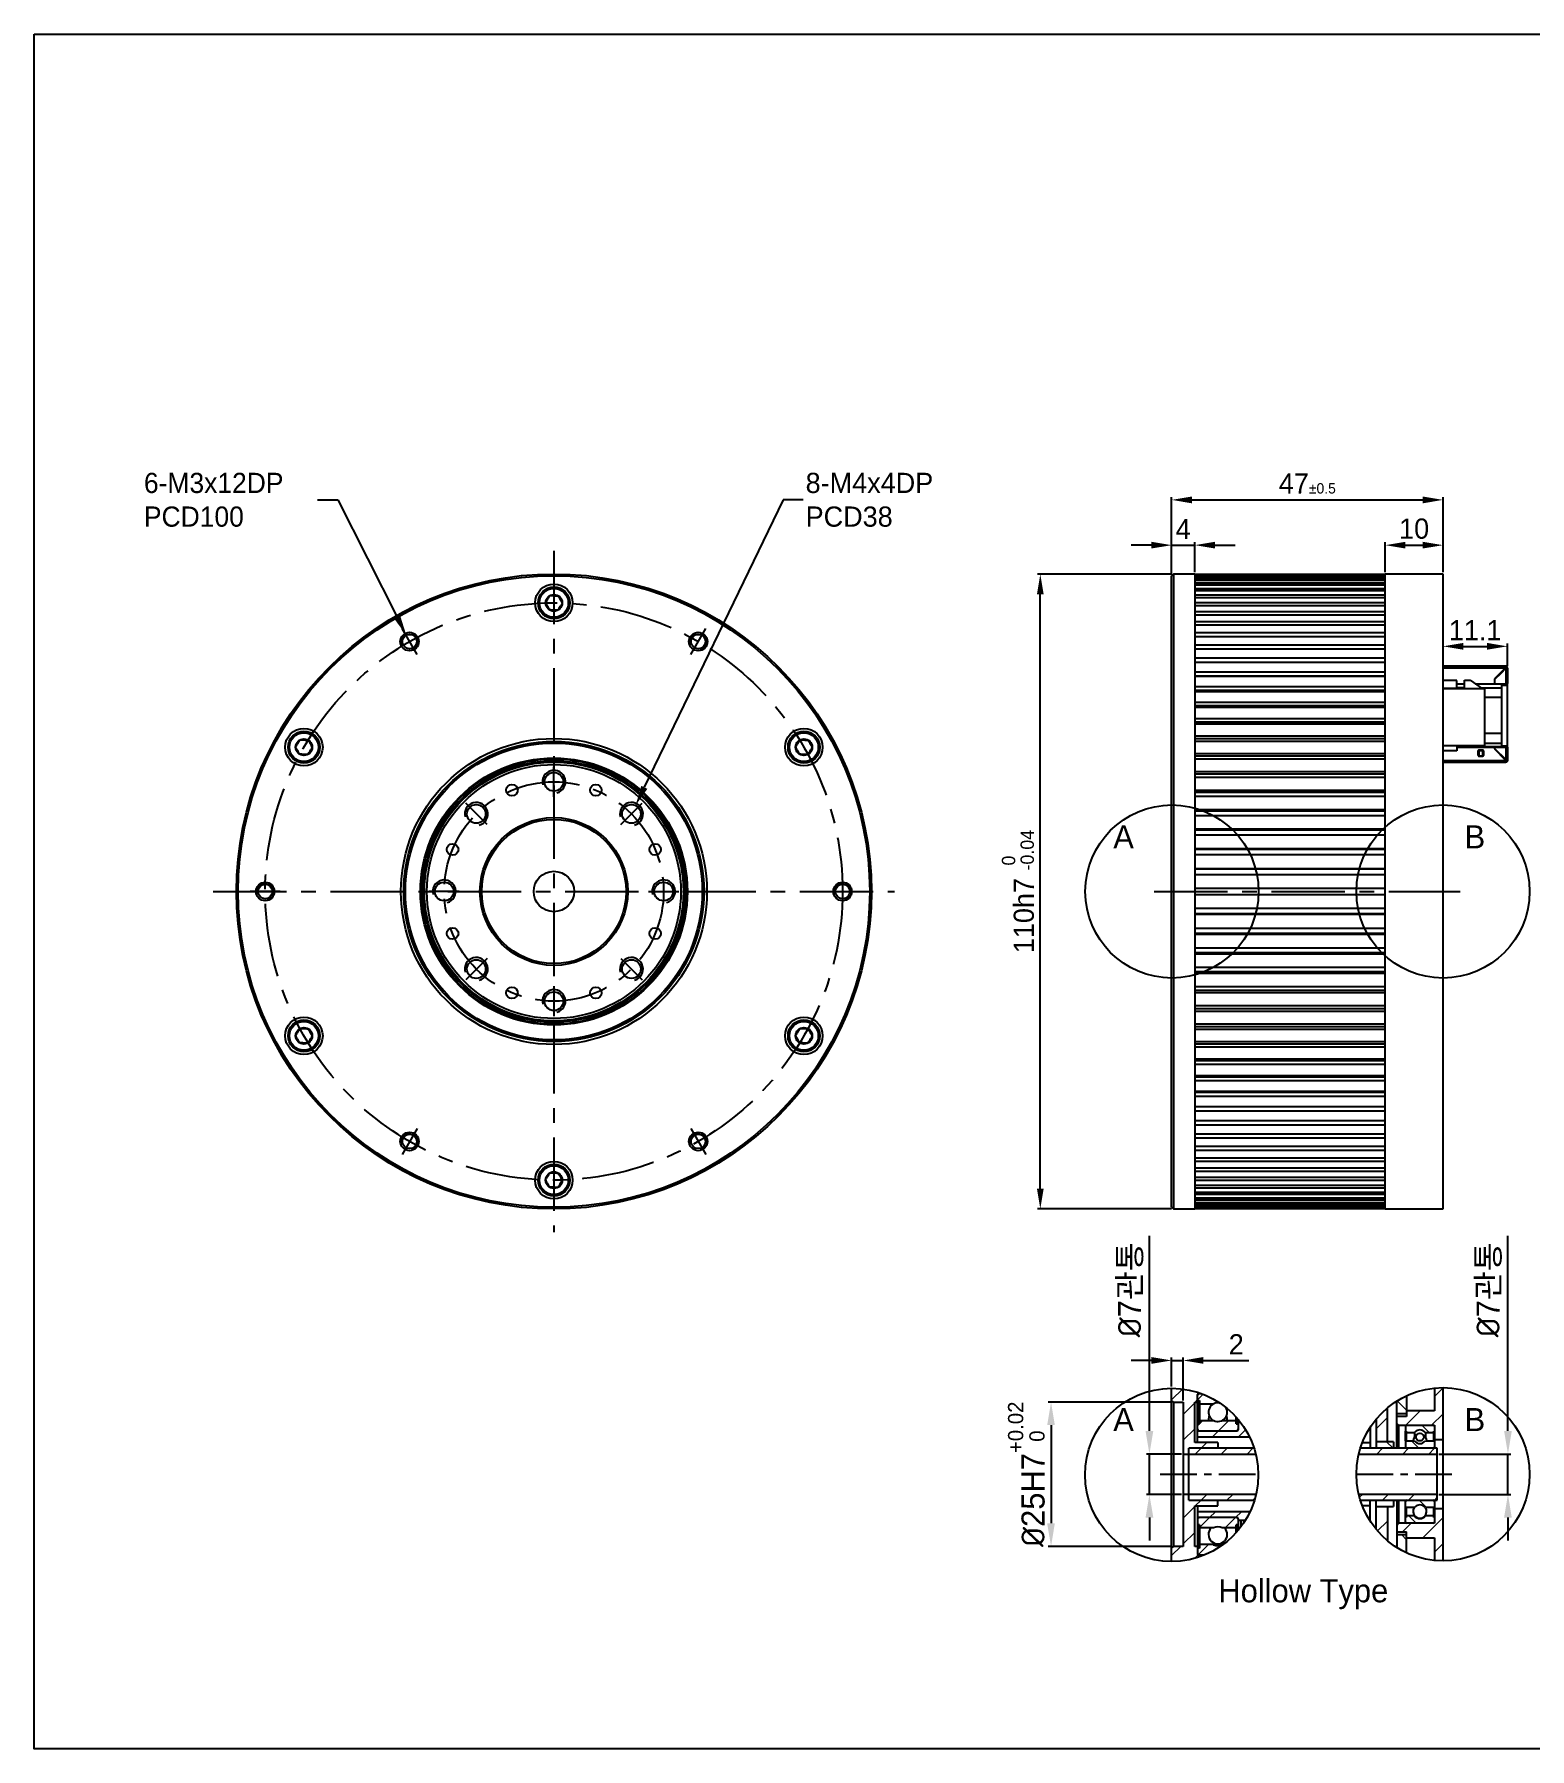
# Model space of a CAD drawing. Header units: millimetres. Extents: x 0 to 420, y 0 to 297.
# Drawn here: x 0 to 259, y 0 to 297 of the extents above; entities that cross this region are included whole.
import ezdxf

# ---------------------------------------------------------------- set-up
doc = ezdxf.new("R2010")
doc.units = ezdxf.units.MM
doc.header["$PDSIZE"] = -1
doc.linetypes.add('CENTERX2', pattern=[20.32, 12.7, -2.54, 2.54, -2.54])
doc.layers.add('중심선', color=1, linetype='CENTERX2')
doc.layers.add('치수선', color=3, linetype='Continuous')
doc.styles.add('누리로봇 문자스타일_20230829', font='GOTHIC.TTF')
doc.dimstyles.new('A3기본 치수스타일', dxfattribs={"dimtxt": 3.5, "dimasz": 3.5, "dimexe": 0.5, "dimexo": 0.3, "dimgap": 1, "dimtad": 1, "dimtoh": 1, "dimdec": 1, "dimzin": 12, "dimdsep": 46, "dimtxsty": '누리로봇 문자스타일_20230829', "dimcen": 0.09, "dimclrd": 3, "dimclre": 3, "dimclrt": 3, "dimadec": 0, "dimazin": 3, "dimtm": 1e-09, "dimtfac": 1, "dimtdec": 1, "dimtofl": 0, "dimtmove": 0, "dimatfit": 3, "dimfxl": 1, "dimfrac": 2, "dimarcsym": 0})
doc.dimstyles.new('A3지시선 치수스타일', dxfattribs={"dimtxt": 3.5, "dimasz": 3.5, "dimexe": 0.5, "dimexo": 0.3, "dimgap": 0.396875, "dimtad": 0, "dimtih": 1, "dimtoh": 1, "dimdec": 1, "dimzin": 12, "dimdsep": 46, "dimtxsty": '누리로봇 문자스타일_20230829', "dimcen": 0.09, "dimclrd": 3, "dimclre": 3, "dimclrt": 3, "dimadec": 0, "dimazin": 3, "dimtm": 1e-09, "dimtfac": 1, "dimtdec": 1, "dimtofl": 0, "dimtmove": 0, "dimatfit": 3, "dimfxl": 1, "dimfrac": 2, "dimarcsym": 0})
doc.dimstyles.new('A3치수선 초과 치수스타일', dxfattribs={"dimtxt": 4, "dimasz": 4, "dimexe": 0.5, "dimexo": 0.3, "dimgap": 1, "dimtad": 1, "dimdec": 1, "dimzin": 12, "dimdsep": 46, "dimtxsty": '누리로봇 문자스타일_20230829', "dimcen": 0.09, "dimclrd": 3, "dimclre": 3, "dimclrt": 3, "dimadec": 0, "dimazin": 3, "dimtm": 1e-09, "dimtfac": 1, "dimtdec": 1, "dimtofl": 0, "dimtmove": 0, "dimatfit": 3, "dimfxl": 1, "dimfrac": 2, "dimarcsym": 0})

# ---------------------------------------------------------------- blocks, each defined once
blk = doc.blocks.new('*U41')
at = {"layer": '중심선'}
blk.add_line((-1.85, -1.85), (1.85, 1.85), dxfattribs=at)
blk = doc.blocks.new('*U42')
at = {"color": 0, "linetype": 'ByBlock', "lineweight": -2}
for p, rotation in [((176.74, 282.62), 45.00000000000002), ((163.31, 277.06), 90.00000000000001), ((157.74, 263.62), 135), ((195.74, 263.62), 315.0000000000001), ((163.31, 250.19), 180), ((190.18, 250.19), 270), ((176.74, 244.62), 225)]:
    blk.add_blockref('*U41', p, dxfattribs=dict(at, rotation=rotation))
blk.add_blockref('*U41', (190.18, 277.06), dxfattribs=at)
blk = doc.blocks.new('*U43')
at = {"layer": '중심선'}
blk.add_line((-1.3, -2.25), (1.3, 2.25), dxfattribs=at)
blk = doc.blocks.new('*U44')
at = {"color": 0, "linetype": 'ByBlock', "lineweight": -2}
for p, rotation in [((151.74, 306.93), 60), ((126.74, 263.62), 120), ((226.74, 263.62), 300), ((151.74, 220.32), 180), ((201.74, 220.32), 240)]:
    blk.add_blockref('*U43', p, dxfattribs=dict(at, rotation=rotation))
blk.add_blockref('*U43', (201.74, 306.93), dxfattribs=at)
blk = doc.blocks.new('*D45')
at = {"layer": 'Defpoints', "color": 0}
for p in [(64.43, 192.92), (65.57, 190.69)]:
    blk.add_point(p, dxfattribs=at)
at = {"layer": '치수선', "color": 3, "lineweight": -2}
for p, q in [((49.06, 216.34), (52.56, 216.34)), ((52.56, 216.34), (62.85, 196.04)), ((64.91, 191.8), (65.09, 191.8)), ((65, 191.71), (65, 191.89))]:
    blk.add_line(p, q, dxfattribs=at)
at = {"layer": '치수선', "color": 3}
blk.add_solid([(63.37, 196.3), (62.33, 195.77), (64.43, 192.92)], dxfattribs=at)
at = {"layer": '치수선', "color": 3, "insert": (18.99, 216.34), "char_height": 3.5, "attachment_point": 4, "style": '누리로봇 문자스타일_20230829'}
blk.add_mtext('{\\fPMingLiU|b0|i0|c129|p0;6-M3x12DP\\PPCD100}', dxfattribs=at)
blk = doc.blocks.new('*D47')
at = {"layer": 'Defpoints', "color": 0}
for p in [(104.14, 163.39), (102.73, 160.48)]:
    blk.add_point(p, dxfattribs=at)
at = {"layer": '치수선', "color": 3, "lineweight": -2}
for p, q in [((129.7, 216.34), (105.66, 166.55)), ((133.2, 216.34), (129.7, 216.34)), ((103.35, 161.94), (103.53, 161.94)), ((103.44, 161.85), (103.44, 162.03))]:
    blk.add_line(p, q, dxfattribs=at)
at = {"layer": '치수선', "color": 3}
blk.add_solid([(105.14, 166.8), (106.19, 166.29), (104.14, 163.39)], dxfattribs=at)
at = {"layer": '치수선', "color": 3, "insert": (133.6, 216.34), "char_height": 3.5, "attachment_point": 4, "style": '누리로봇 문자스타일_20230829'}
blk.add_mtext('8-M4x4DP\\PPCD38', dxfattribs=at)
blk = doc.blocks.new('*D48')
at = {"layer": 'Defpoints', "color": 0}
for p in [(244, 216.34), (197, 203.2), (244, 203.5)]:
    blk.add_point(p, dxfattribs=at)
at = {"layer": '치수선', "color": 3, "lineweight": -2}
for p, q in [((197, 203.5), (197, 216.84)), ((244, 203.8), (244, 216.84)), ((200.5, 216.34), (240.5, 216.34))]:
    blk.add_line(p, q, dxfattribs=at)
at = {"layer": '치수선', "color": 3}
for points in [[(200.5, 216.92), (200.5, 215.75), (197, 216.34)], [(240.5, 216.92), (240.5, 215.75), (244, 216.34)]]:
    blk.add_solid(points, dxfattribs=at)
at = {"layer": '치수선', "color": 3, "insert": (220.5, 219.18), "char_height": 3.5, "attachment_point": 5, "style": '누리로봇 문자스타일_20230829'}
blk.add_mtext('47{\\H0.51429x;%%P0.5}', dxfattribs=at)
blk = doc.blocks.new('*D49')
at = {"layer": 'Defpoints', "color": 0}
for p in [(201, 208.5), (197, 203.2), (201, 203.5)]:
    blk.add_point(p, dxfattribs=at)
at = {"layer": '치수선', "color": 3, "lineweight": -2}
for p, q in [((193.5, 208.5), (190, 208.5)), ((197, 203.5), (197, 209)), ((197, 208.5), (201, 208.5)), ((201, 203.8), (201, 209)), ((204.5, 208.5), (208, 208.5))]:
    blk.add_line(p, q, dxfattribs=at)
at = {"layer": '치수선', "color": 3}
for points in [[(193.5, 209.08), (193.5, 207.92), (197, 208.5)], [(204.5, 209.08), (204.5, 207.92), (201, 208.5)]]:
    blk.add_solid(points, dxfattribs=at)
at = {"layer": '치수선', "color": 3, "insert": (199, 211.29), "char_height": 3.5, "attachment_point": 5, "style": '누리로봇 문자스타일_20230829'}
blk.add_mtext('4', dxfattribs=at)
blk = doc.blocks.new('*D50')
at = {"layer": 'Defpoints', "color": 0}
for p in [(244, 208.5), (234, 203.5), (244, 203.5)]:
    blk.add_point(p, dxfattribs=at)
at = {"layer": '치수선', "color": 3, "lineweight": -2}
for p, q in [((234, 203.8), (234, 209)), ((237.5, 208.5), (240.5, 208.5)), ((244, 203.8), (244, 209))]:
    blk.add_line(p, q, dxfattribs=at)
at = {"layer": '치수선', "color": 3}
for points in [[(237.5, 209.08), (237.5, 207.92), (234, 208.5)], [(240.5, 209.08), (240.5, 207.92), (244, 208.5)]]:
    blk.add_solid(points, dxfattribs=at)
at = {"layer": '치수선', "color": 3, "insert": (239, 211.34), "char_height": 3.5, "attachment_point": 5, "style": '누리로봇 문자스타일_20230829'}
blk.add_mtext('10', dxfattribs=at)
blk = doc.blocks.new('*D51')
at = {"layer": 'Defpoints', "color": 0}
for p in [(244, 190.97), (255.15, 190.97), (255.15, 187.23)]:
    blk.add_point(p, dxfattribs=at)
at = {"layer": '치수선', "color": 3, "lineweight": -2}
for p, q in [((244, 191.27), (244, 191.47)), ((247.5, 190.97), (251.65, 190.97)), ((255.15, 187.53), (255.15, 191.47))]:
    blk.add_line(p, q, dxfattribs=at)
at = {"layer": '치수선', "color": 3}
for points in [[(247.5, 191.56), (247.5, 190.39), (244, 190.97)], [(251.65, 191.56), (251.65, 190.39), (255.15, 190.97)]]:
    blk.add_solid(points, dxfattribs=at)
at = {"layer": '치수선', "color": 3, "insert": (249.57, 193.76), "char_height": 3.5, "attachment_point": 5, "style": '누리로봇 문자스타일_20230829'}
blk.add_mtext('11.1', dxfattribs=at)
blk = doc.blocks.new('*D52')
at = {"layer": 'Defpoints', "color": 0}
for p in [(174.25, 203.5), (197.3, 203.5), (197.3, 93.5)]:
    blk.add_point(p, dxfattribs=at)
at = {"layer": '치수선', "color": 3, "lineweight": -2}
for p, q in [((197, 203.5), (173.75, 203.5)), ((174.25, 97), (174.25, 200)), ((197, 93.5), (173.75, 93.5))]:
    blk.add_line(p, q, dxfattribs=at)
at = {"layer": '치수선', "color": 3}
for points in [[(173.67, 200), (174.83, 200), (174.25, 203.5)], [(173.67, 97), (174.83, 97), (174.25, 93.5)]]:
    blk.add_solid(points, dxfattribs=at)
at = {"layer": '치수선', "color": 3, "insert": (170.39, 148.5), "char_height": 3.5, "attachment_point": 5, "rotation": 90, "style": '누리로봇 문자스타일_20230829'}
blk.add_mtext('110h7 {\\H0.66x;\\S 0^ -0.04;}', dxfattribs=at)
blk = doc.blocks.new('*D73')
at = {"layer": 'Defpoints', "color": 0}
for p in [(197.3, 60.05), (176.11, 35.05), (197.3, 35.05)]:
    blk.add_point(p, dxfattribs=at)
at = {"layer": '치수선', "color": 3, "lineweight": -2}
for p, q in [((197, 60.05), (175.61, 60.05)), ((176.11, 56.05), (176.11, 39.05)), ((197, 35.05), (175.61, 35.05))]:
    blk.add_line(p, q, dxfattribs=at)
at = {"layer": '치수선', "color": 3}
for points in [[(175.44, 56.05), (176.77, 56.05), (176.11, 60.05)], [(175.44, 39.05), (176.77, 39.05), (176.11, 35.05)]]:
    blk.add_solid(points, dxfattribs=at)
at = {"layer": '치수선', "color": 3, "insert": (171.85, 47.55), "char_height": 4, "attachment_point": 5, "rotation": 90, "style": '누리로봇 문자스타일_20230829'}
blk.add_mtext('{\\fISOCPEUR|b0|i0|c0|p34;%%C}25H7{\\H0.66x;\\S+0.02^   0;}', dxfattribs=at)
blk = doc.blocks.new('*D74')
at = {"layer": 'Defpoints', "color": 0}
for p in [(199, 51.05), (193.15, 44.05), (199, 44.05)]:
    blk.add_point(p, dxfattribs=at)
at = {"layer": '치수선', "color": 3, "lineweight": -2}
for p, q in [((193.15, 55.05), (193.15, 88.85)), ((198.7, 51.05), (192.65, 51.05)), ((193.15, 44.05), (193.15, 51.05)), ((198.7, 44.05), (192.65, 44.05)), ((193.15, 40.05), (193.15, 36.05))]:
    blk.add_line(p, q, dxfattribs=at)
at = {"layer": '치수선', "color": 3}
for points in [[(192.48, 55.05), (193.82, 55.05), (193.15, 51.05)], [(192.48, 40.05), (193.82, 40.05), (193.15, 44.05)]]:
    blk.add_solid(points, dxfattribs=at)
at = {"layer": '치수선', "color": 3, "insert": (189.92, 79.51), "char_height": 4, "attachment_point": 5, "rotation": 90, "style": '누리로봇 문자스타일_20230829'}
blk.add_mtext('{\\fISOCPEUR|b0|i0|c0|p34;%%C}7{\\fGulim|b0|i0|c129|p50;관통}', dxfattribs=at)
blk = doc.blocks.new('*D75')
at = {"layer": 'Defpoints', "color": 0}
for p in [(243, 51.05), (243, 44.05), (255.25, 44.05)]:
    blk.add_point(p, dxfattribs=at)
at = {"layer": '치수선', "color": 3, "lineweight": -2}
for p, q in [((255.25, 55.05), (255.25, 88.85)), ((243.3, 51.05), (255.75, 51.05)), ((255.25, 44.05), (255.25, 51.05)), ((243.3, 44.05), (255.75, 44.05)), ((255.25, 40.05), (255.25, 36.05))]:
    blk.add_line(p, q, dxfattribs=at)
at = {"layer": '치수선', "color": 3}
for points in [[(254.58, 55.05), (255.91, 55.05), (255.25, 51.05)], [(254.58, 40.05), (255.91, 40.05), (255.25, 44.05)]]:
    blk.add_solid(points, dxfattribs=at)
at = {"layer": '치수선', "color": 3, "insert": (252.01, 79.51), "char_height": 4, "attachment_point": 5, "rotation": 90, "style": '누리로봇 문자스타일_20230829'}
blk.add_mtext('{\\fISOCPEUR|b0|i0|c0|p34;%%C}7{\\fGulim|b0|i0|c129|p50;관통}', dxfattribs=at)
blk = doc.blocks.new('*D145')
at = {"layer": 'Defpoints', "color": 0}
for p in [(199, 67.26), (197, 62.44), (199, 60.05)]:
    blk.add_point(p, dxfattribs=at)
at = {"layer": '치수선', "color": 3, "lineweight": -2}
for p, q in [((193.5, 67.26), (190, 67.26)), ((197, 62.74), (197, 67.76)), ((197, 67.26), (199, 67.26)), ((199, 60.35), (199, 67.76)), ((202.5, 67.26), (210.38, 67.26))]:
    blk.add_line(p, q, dxfattribs=at)
at = {"layer": '치수선', "color": 3}
for points in [[(193.5, 67.85), (193.5, 66.68), (197, 67.26)], [(202.5, 67.85), (202.5, 66.68), (199, 67.26)]]:
    blk.add_solid(points, dxfattribs=at)
at = {"layer": '치수선', "color": 3, "insert": (208.19, 70.06), "char_height": 3.5, "attachment_point": 5, "style": '누리로봇 문자스타일_20230829'}
blk.add_mtext('2', dxfattribs=at)

msp = doc.modelspace()

# ---------------------------------------------------------------- linework, layer by layer
at = {"color": 7, "linetype": 'Continuous', "lineweight": 25}
for p, q in [((197.3, 203.5), (197, 203.2)), ((197, 93.8), (197, 203.2)), ((201, 203.5), (197.3, 203.5)), ((197.3, 203.5), (197.3, 93.5)), ((201, 203.5), (201, 93.5)), ((201, 203.5), (234, 203.5)), ((234, 203.42), (201, 203.42)), ((201, 203.36), (234, 203.36)), ((234, 203.13), (201, 203.13)), ((201, 203), (234, 203)), ((234, 202.62), (201, 202.62)), ((201, 202.43), (234, 202.43)), ((244, 203.5), (234, 203.5)), ((234, 93.5), (234, 203.5)), ((244, 93.5), (244, 203.5)), ((234, 201.89), (201, 201.89)), ((201, 201.65), (234, 201.65)), ((234, 200.96), (201, 200.96)), ((201, 200.65), (234, 200.65)), ((234, 199.82), (201, 199.82)), ((201, 199.45), (234, 199.45)), ((234, 198.48), (201, 198.48)), ((201, 198.05), (234, 198.05)), ((234, 196.94), (201, 196.94)), ((201, 196.45), (234, 196.45)), ((234, 195.2), (201, 195.2)), ((201, 194.67), (234, 194.67)), ((234, 193.29), (201, 193.29)), ((201, 192.7), (234, 192.7)), ((234, 191.2), (201, 191.2)), ((201, 190.56), (234, 190.56)), ((234, 188.93), (201, 188.93)), ((201, 188.25), (234, 188.25)), ((254.85, 187.53), (244, 187.53)), ((254.7, 187.12), (254.84, 187.12)), ((254.75, 187.18), (254.75, 187.03)), ((254.8, 187.33), (254.85, 187.33)), ((254.8, 187.22), (254.87, 187.15)), ((254.95, 187.23), (255.15, 187.23)), ((255.15, 187.23), (255.15, 184.53)), ((234, 186.51), (201, 186.51)), ((234, 185.83), (201, 185.83)), ((201, 185.78), (234, 185.78)), ((246.38, 185.08), (244, 185.08)), ((246.38, 183.61), (246.38, 185.08)), ((246.38, 184.49), (247.7, 184.49)), ((247.68, 184.44), (246.38, 184.44)), ((247.7, 183.79), (247.7, 185.1)), ((247.7, 185.1), (248.7, 185.1)), ((248.7, 185.1), (250.87, 183.61)), ((249.6, 184.49), (255.18, 184.49)), ((255.18, 184.44), (249.67, 184.44)), ((252.9, 185.33), (252.9, 184.49)), ((253, 184.49), (253, 185.28)), ((254.18, 173.54), (254.18, 184.44)), ((254.18, 184.24), (255.18, 184.24)), ((255.18, 173.49), (255.18, 184.49)), ((234, 183.94), (201, 183.94)), ((234, 183.31), (201, 183.31)), ((201, 183.17), (234, 183.17)), ((234, 181.23), (201, 181.23)), ((246.38, 183.68), (244, 183.68)), ((251.2, 183.61), (244, 183.61)), ((247.68, 183.79), (246.38, 183.79)), ((250.61, 183.79), (254.18, 183.79)), ((251.2, 183.61), (251.2, 173.71)), ((254.18, 182.09), (251.2, 182.09)), ((234, 180.64), (201, 180.64)), ((201, 180.42), (234, 180.42)), ((234, 178.39), (201, 178.39)), ((234, 177.86), (201, 177.86)), ((201, 177.55), (234, 177.55)), ((234, 175.43), (201, 175.43)), ((254.18, 175.89), (251.2, 175.89)), ((234, 174.95), (201, 174.95)), ((201, 174.56), (234, 174.56)), ((234, 172.37), (201, 172.37)), ((251.2, 173.71), (244, 173.71)), ((246.38, 172.88), (244, 172.88)), ((246.38, 173.71), (246.38, 172.88)), ((255.18, 173.54), (246.38, 173.54)), ((246.38, 173.49), (255.18, 173.49)), ((247.68, 173.54), (247.68, 173.71)), ((248.22, 173.54), (248.22, 173.71)), ((250.05, 172.82), (250.05, 172.12)), ((250.91, 172.95), (250.19, 172.95)), ((250.19, 172.95), (250.19, 172.88)), ((250.9, 172.97), (250.2, 172.97)), ((250.2, 172.92), (250.2, 172.01)), ((250.2, 172.92), (250.9, 172.92)), ((250.9, 172.87), (250.2, 172.87)), ((250.9, 172.01), (250.9, 172.92)), ((250.91, 172), (250.91, 172.95)), ((251.05, 172.12), (251.05, 172.82)), ((251.2, 174.19), (254.18, 174.19)), ((252.9, 173.49), (252.9, 173.2)), ((252.9, 173.2), (254.73, 171.37)), ((253, 173.24), (253, 173.49)), ((254.9, 171.34), (253, 173.24)), ((254.18, 173.74), (255.18, 173.74)), ((255.15, 173.49), (255.15, 171.29)), ((234, 171.94), (201, 171.94)), ((201, 171.46), (234, 171.46)), ((254.73, 170.87), (244, 170.87)), ((250.19, 172), (250.2, 172)), ((250.2, 172.01), (250.9, 172.01)), ((250.2, 172), (250.9, 172)), ((250.2, 172), (250.2, 172)), ((250.2, 171.97), (250.9, 171.97)), ((250.9, 172), (250.91, 172)), ((250.9, 172), (250.9, 172)), ((254.73, 171.37), (254.73, 171.12)), ((254.9, 171.27), (254.73, 171.27)), ((254.75, 171.12), (254.73, 171.12)), ((254.75, 171.37), (254.75, 171.12)), ((254.85, 171.07), (254.85, 170.87)), ((254.9, 171.27), (254.9, 171.34)), ((254.95, 171.29), (255.15, 171.29)), ((255.15, 171.17), (254.95, 171.17)), ((234, 169.21), (201, 169.21)), ((234, 168.84), (201, 168.84)), ((201, 168.28), (234, 168.28)), ((234, 165.97), (201, 165.97)), ((234, 165.66), (201, 165.66)), ((201, 165.02), (234, 165.02)), ((234, 162.66), (201, 162.66)), ((234, 162.41), (201, 162.41)), ((201, 161.69), (234, 161.69)), ((234, 159.3), (201, 159.3)), ((234, 159.11), (201, 159.11)), ((201, 158.31), (234, 158.31)), ((234, 155.89), (201, 155.89)), ((234, 155.76), (201, 155.76)), ((201, 154.9), (234, 154.9)), ((234, 152.45), (201, 152.45)), ((234, 152.39), (201, 152.39)), ((201, 151.45), (234, 151.45)), ((234, 149), (201, 149)), ((201, 148), (234, 148)), ((234, 145.55), (201, 145.55)), ((234, 144.61), (201, 144.61)), ((201, 144.55), (234, 144.55)), ((234, 142.1), (201, 142.1)), ((234, 141.24), (201, 141.24)), ((201, 141.11), (234, 141.11)), ((234, 138.69), (201, 138.69)), ((234, 137.89), (201, 137.89)), ((201, 137.7), (234, 137.7)), ((234, 135.31), (201, 135.31)), ((234, 134.59), (201, 134.59)), ((201, 134.34), (234, 134.34)), ((234, 131.98), (201, 131.98)), ((234, 131.34), (201, 131.34)), ((201, 131.03), (234, 131.03)), ((234, 128.72), (201, 128.72)), ((234, 128.16), (201, 128.16)), ((201, 127.79), (234, 127.79)), ((234, 125.54), (201, 125.54)), ((234, 125.06), (201, 125.06)), ((201, 124.63), (234, 124.63)), ((234, 122.44), (201, 122.44)), ((234, 122.05), (201, 122.05)), ((201, 121.57), (234, 121.57)), ((234, 119.45), (201, 119.45)), ((234, 119.14), (201, 119.14)), ((201, 118.61), (234, 118.61)), ((234, 116.58), (201, 116.58)), ((234, 116.36), (201, 116.36)), ((201, 115.77), (234, 115.77)), ((234, 113.83), (201, 113.83)), ((234, 113.69), (201, 113.69)), ((201, 113.06), (234, 113.06)), ((234, 111.22), (201, 111.22)), ((234, 111.17), (201, 111.17)), ((201, 110.49), (234, 110.49)), ((234, 108.75), (201, 108.75)), ((201, 108.07), (234, 108.07)), ((234, 106.44), (201, 106.44)), ((201, 105.8), (234, 105.8)), ((234, 104.3), (201, 104.3)), ((201, 103.71), (234, 103.71)), ((234, 102.33), (201, 102.33)), ((201, 101.8), (234, 101.8)), ((234, 100.55), (201, 100.55)), ((201, 100.06), (234, 100.06)), ((234, 98.95), (201, 98.95)), ((201, 98.52), (234, 98.52)), ((234, 97.55), (201, 97.55)), ((201, 97.18), (234, 97.18)), ((234, 96.35), (201, 96.35)), ((201, 96.04), (234, 96.04)), ((234, 95.35), (201, 95.35)), ((201, 95.11), (234, 95.11)), ((197, 93.8), (197.3, 93.5)), ((197.3, 93.5), (201, 93.5)), ((234, 94.57), (201, 94.57)), ((201, 94.38), (234, 94.38)), ((234, 94), (201, 94)), ((201, 93.87), (234, 93.87)), ((234, 93.64), (201, 93.64)), ((201, 93.58), (234, 93.58)), ((234, 93.5), (201, 93.5)), ((234, 93.5), (244, 93.5)), ((197, 32.44), (197, 62.44)), ((242.5, 62.47), (242.5, 58.55)), ((244, 32.55), (244, 62.55)), ((197.3, 60.05), (197, 60.35)), ((197.3, 60.05), (197.3, 35.05)), ((197.3, 60.05), (199, 60.05)), ((199, 60.05), (199, 35.05)), ((201, 60.05), (201.5, 60.05)), ((201, 53.05), (201, 60.05)), ((201.5, 53.05), (201.5, 61.35)), ((201.5, 60.35), (201.82, 60.35)), ((201.58, 56.3), (201.58, 60.35)), ((201.7, 61.55), (202.1, 61.55)), ((201.82, 60.35), (201.82, 56.3)), ((201.82, 59.75), (204.27, 59.75)), ((236, 52.05), (236, 60.24)), ((237.7, 61.16), (237.7, 57.55)), ((201.82, 56.85), (204.27, 56.85)), ((203.44, 57.51), (203.37, 57.07)), ((203.37, 57.07), (203.39, 56.85)), ((203.5, 57.68), (203.44, 57.51)), ((205.73, 56.85), (208.18, 56.85)), ((208.18, 56.3), (208.18, 57.45)), ((208.42, 57.17), (208.42, 56.3)), ((208.5, 57.08), (208.5, 55.25)), ((208.5, 56.35), (208.7, 56.55)), ((208.7, 56.55), (208.92, 56.55)), ((232.4, 57.06), (232.4, 52.05)), ((234.4, 53.15), (234.4, 59.07)), ((236, 58.05), (237.7, 58.05)), ((237.7, 57.55), (236, 57.55)), ((242.5, 58.55), (237.7, 58.55)), ((201.5, 56.3), (201.82, 56.3)), ((201.5, 55.05), (208.3, 55.05)), ((201.5, 54.05), (210.47, 54.05)), ((208.18, 56.3), (208.5, 56.3)), ((231.4, 55.69), (231.4, 52.05)), ((236.3, 56.05), (236, 56.35)), ((236.3, 56.05), (242.5, 56.05)), ((236.3, 56.05), (236.3, 52.05)), ((237.5, 55.85), (237.5, 52.05)), ((237.5, 55.03), (237.61, 55.03)), ((237.53, 53.33), (237.53, 55.03)), ((237.61, 55.03), (237.61, 53.33)), ((237.61, 54.77), (239.06, 54.77)), ((239.06, 54.77), (239.06, 54.04)), ((240.94, 54.77), (240.94, 54.04)), ((240.94, 54.77), (242.39, 54.77)), ((242.39, 55.03), (242.5, 55.03)), ((242.39, 53.33), (242.39, 55.03)), ((242.47, 55.03), (242.47, 53.33)), ((242.5, 56.05), (242.5, 52.05)), ((242.5, 53.55), (244, 53.55)), ((199, 51.05), (211.56, 51.05)), ((200, 43.05), (200, 52.05)), ((211.28, 52.05), (200, 52.05)), ((205, 53.05), (201, 53.05)), ((205, 52.25), (204.8, 52.05)), ((205, 53.05), (205, 52.05)), ((229.41, 51.05), (243, 51.05)), ((243, 52.05), (229.69, 52.05)), ((230.04, 53.05), (231.4, 53.05)), ((235.4, 53.15), (232.4, 53.15)), ((235.4, 53.15), (235.4, 52.05)), ((237.5, 53.33), (239.06, 53.33)), ((240.94, 53.33), (242.5, 53.33)), ((243, 43.05), (243, 52.05)), ((211.61, 44.05), (199, 44.05)), ((200, 43.05), (211.34, 43.05)), ((201, 42.05), (205, 42.05)), ((201, 35.05), (201, 42.05)), ((201.5, 42.05), (201.5, 33.75)), ((204.8, 43.05), (205, 42.85)), ((205, 42.05), (205, 43.05)), ((243, 44.05), (229.41, 44.05)), ((229.69, 43.05), (243, 43.05)), ((231.4, 42.05), (230.04, 42.05)), ((231.4, 39.41), (231.4, 43.05)), ((232.4, 38.04), (232.4, 43.05)), ((232.4, 41.95), (235.4, 41.95)), ((234.4, 41.95), (234.4, 36.02)), ((235.4, 43.05), (235.4, 41.95)), ((236, 43.05), (236, 34.86)), ((236.3, 43.05), (236.3, 39.05)), ((237.5, 39.25), (237.5, 43.05)), ((239.06, 41.77), (237.5, 41.77)), ((237.53, 40.07), (237.53, 41.77)), ((237.61, 41.77), (237.61, 40.07)), ((242.5, 41.77), (240.94, 41.77)), ((242.39, 40.07), (242.39, 41.77)), ((242.47, 41.77), (242.47, 40.07)), ((242.5, 43.05), (242.5, 39.05)), ((210.57, 41.05), (201.5, 41.05)), ((208.3, 40.05), (201.5, 40.05)), ((201.82, 38.8), (201.5, 38.8)), ((201.58, 34.75), (201.58, 38.8)), ((201.82, 38.8), (201.82, 34.75)), ((208.18, 37.44), (208.18, 38.8)), ((208.5, 38.8), (208.18, 38.8)), ((208.42, 38.8), (208.42, 37.72)), ((208.5, 39.85), (208.5, 37.81)), ((208.7, 39.55), (208.5, 39.75)), ((209.75, 39.55), (208.7, 39.55)), ((209, 39.55), (209, 38.44)), ((209.5, 39.55), (209.5, 39.15)), ((209.5, 39.4), (209.66, 39.4)), ((209.5, 39.19), (209.52, 39.19)), ((236, 38.75), (236.3, 39.05)), ((242.5, 39.05), (236.3, 39.05)), ((237.61, 40.07), (237.5, 40.07)), ((239.06, 40.33), (237.61, 40.33)), ((239.06, 40.4), (239.06, 40.33)), ((240.94, 40.4), (240.94, 40.33)), ((242.39, 40.33), (240.94, 40.33)), ((242.5, 40.07), (242.39, 40.07)), ((244, 41.55), (242.5, 41.55)), ((204.27, 38.25), (201.82, 38.25)), ((204.27, 35.66), (204.27, 35.35)), ((208.18, 38.25), (205.73, 38.25)), ((205.73, 35.66), (205.73, 35.35)), ((236, 37.55), (237.7, 37.55)), ((237.7, 37.05), (236, 37.05)), ((237.7, 33.94), (237.7, 37.55)), ((237.7, 36.55), (242.5, 36.55)), ((242.5, 36.55), (242.5, 32.62)), ((197, 34.75), (197.3, 35.05)), ((199, 35.05), (197.3, 35.05)), ((201.5, 35.05), (201, 35.05)), ((201.82, 34.75), (201.5, 34.75)), ((202.65, 33.55), (201.7, 33.55)), ((204.27, 35.35), (201.82, 35.35)), ((205.87, 35.35), (205.73, 35.35))]:
    msp.add_line(p, q, dxfattribs=at)
at = {"color": 8, "linetype": 'Continuous', "lineweight": 25}
for p, q in [((244, 187.23), (254.8, 187.23)), ((254.9, 187.18), (254.9, 184.49)), ((254.9, 173.49), (254.9, 171.34)), ((254.73, 171.12), (244, 171.12)), ((201.7, 61.53), (201.7, 61.55)), ((201.7, 33.55), (201.7, 33.57))]:
    msp.add_line(p, q, dxfattribs=at)
at = {"color": 4, "linetype": 'Continuous', "lineweight": 18}
for p, q in [((242.5, 61.01), (244, 62.51)), ((197, 60.41), (198.91, 62.32)), ((199, 57.92), (201, 59.92)), ((201.12, 60.05), (201.5, 60.42)), ((237.7, 58.66), (236.08, 60.29)), ((201.5, 55.93), (202.41, 56.85)), ((201.82, 58.62), (201.58, 58.86)), ((205.1, 55.05), (206.9, 56.85)), ((208.42, 56.51), (208.18, 56.76)), ((232.4, 55.4), (234.4, 57.4)), ((237.54, 56.05), (240.04, 58.55)), ((242.03, 56.05), (244, 58.02)), ((199, 53.43), (201, 55.43)), ((204.1, 54.05), (205.1, 55.05)), ((208.59, 54.05), (209.8, 55.26)), ((241.6, 54.77), (240.32, 56.05)), ((201.1, 51.05), (202.1, 52.05)), ((202.1, 52.05), (203.1, 53.05)), ((205.59, 51.05), (206.59, 52.05)), ((210.09, 51.05), (211.09, 52.05)), ((232.54, 51.05), (233.54, 52.05)), ((235.34, 52.05), (234.24, 53.15)), ((237.03, 51.05), (238.03, 52.05)), ((239.83, 52.05), (238.55, 53.33)), ((241.52, 51.05), (242.52, 52.05)), ((199, 39.96), (201, 41.96)), ((201.09, 42.05), (202.09, 43.05)), ((202.09, 43.05), (203.09, 44.05)), ((206.58, 43.05), (207.58, 44.05)), ((211.07, 43.05), (211.46, 43.44)), ((229.54, 43.56), (230.03, 44.05)), ((232.4, 41.93), (232.42, 41.95)), ((233.52, 43.05), (234.52, 44.05)), ((238.01, 43.05), (239.01, 44.05)), ((241.13, 41.77), (239.85, 43.05)), ((242.5, 43.05), (243, 43.55)), ((201.82, 38.3), (203.58, 40.05)), ((203.58, 40.05), (204.58, 41.05)), ((206.27, 38.25), (208.07, 40.05)), ((208.07, 40.05), (209.07, 41.05)), ((232.67, 37.72), (234.4, 39.44)), ((237, 37.55), (238.5, 39.05)), ((239.36, 39.05), (238.08, 40.33)), ((240.49, 36.55), (244, 40.06)), ((199, 35.47), (201, 37.47)), ((201.82, 36.17), (201.58, 36.41)), ((237.7, 36.21), (236.87, 37.05)), ((197, 33.47), (198.58, 35.05)), ((201.01, 32.99), (201.6, 33.58)), ((201.62, 33.61), (203.37, 35.35)), ((242.5, 34.07), (244, 35.57))]:
    msp.add_line(p, q, dxfattribs=at)
at = {"color": 7, "linetype": 'Continuous', "lineweight": 18}
for p, q in [((201.5, 60.42), (202.48, 61.41)), ((235.4, 43), (235.36, 43.05)), ((208.42, 38.55), (208.18, 38.8))]:
    msp.add_line(p, q, dxfattribs=at)
msp.add_lwpolyline([(0, 297), (420, 297), (420, 0), (0, 0)], close=True)
at = {"color": 7, "linetype": 'Continuous', "lineweight": 25, "flags": 128}
for points in [[(254.8, 187.23), (253.74, 186.16), (252.9, 185.33)], [(253, 185.28), (254.06, 186.35), (254.9, 187.18)], [(254.75, 171.12), (254.83, 171.21), (254.9, 171.27)]]:
    msp.add_lwpolyline(points, dxfattribs=at)
at = {"color": 7, "linetype": 'Continuous', "lineweight": 25}
for centre, radius in [((90, 148.5), 55), ((90, 148.5), 54.7), ((90, 198.5), 3.25), ((90, 198.5), 2.75), ((90, 198.5), 2.5), ((90, 198.5), 1.44), ((65, 191.8), 1.6), ((65, 191.8), 1.25), ((115, 191.8), 1.6), ((115, 191.8), 1.25), ((46.7, 173.5), 3.25), ((46.7, 173.5), 2.75), ((46.7, 173.5), 2.5), ((133.3, 173.5), 3.25), ((133.3, 173.5), 2.75), ((133.3, 173.5), 2.5), ((46.7, 173.5), 1.44), ((90, 148.5), 26.5), ((90, 148.5), 26), ((90, 148.5), 25.71), ((133.3, 173.5), 1.44), ((90, 148.5), 23.13), ((90, 148.5), 22.96), ((90, 148.5), 22.66), ((90, 148.5), 22.42), ((90, 148.5), 22), ((82.73, 166.05), 1), ((90, 167.5), 1.62), ((97.27, 166.05), 1), ((76.56, 161.94), 1.62), ((103.44, 161.94), 1.62), ((90, 148.5), 12.8), ((90, 148.5), 12.5), ((72.45, 155.77), 1), ((107.55, 155.77), 1), ((90, 148.5), 3.5), ((40, 148.5), 1.6), ((40, 148.5), 1.25), ((71, 148.5), 1.62), ((109, 148.5), 1.62), ((140, 148.5), 1.6), ((140, 148.5), 1.25), ((72.45, 141.23), 1), ((107.55, 141.23), 1), ((76.56, 135.06), 1.62), ((103.44, 135.06), 1.62), ((82.73, 130.95), 1), ((90, 129.5), 1.62), ((97.27, 130.95), 1), ((46.7, 123.5), 3.25), ((46.7, 123.5), 2.75), ((46.7, 123.5), 2.5), ((46.7, 123.5), 1.44), ((133.3, 123.5), 3.25), ((133.3, 123.5), 2.75), ((133.3, 123.5), 2.5), ((133.3, 123.5), 1.44), ((65, 105.2), 1.6), ((65, 105.2), 1.25), ((115, 105.2), 1.6), ((115, 105.2), 1.25), ((90, 98.5), 3.25), ((90, 98.5), 2.75), ((90, 98.5), 2.5), ((90, 98.5), 1.44), ((240, 53.98), 0.672)]:
    msp.add_circle(centre, radius, dxfattribs=at)
at = {"color": 6}
for centre in [(197.04, 148.5), (244, 148.5), (197, 47.44), (244, 47.55)]:
    msp.add_circle(centre, 15, dxfattribs=at)
for centre, radius in [((65, 191.8), 1.5), ((115, 191.8), 1.5), ((90, 167.5), 2), ((76.56, 161.94), 2), ((103.44, 161.94), 2), ((40, 148.5), 1.5), ((71, 148.5), 2), ((109, 148.5), 2), ((140, 148.5), 1.5), ((76.56, 135.06), 2), ((103.44, 135.06), 2), ((90, 129.5), 2), ((65, 105.2), 1.5), ((115, 105.2), 1.5)]:
    msp.add_arc(centre, radius, 285, 195)
at = {"color": 7, "linetype": 'Continuous', "lineweight": 25}
for centre, radius, start, end in [((201.7, 61.35), 0.2, 90, 180), ((201.8, 61.25), 0.3, 90, 180), ((205, 58.3), 1.62, 75.9552, 31.2641), ((205, 57.07), 1.63, 352.2671, 22.2641), ((201.8, 55.35), 0.3, 180, 270), ((208.2, 55.35), 0.3, 270, 0), ((208.3, 55.25), 0.2, 270, 0), ((237.7, 55.85), 0.2, 90, 180), ((240, 53.32), 1.18, 117.1391, 180.0565), ((240, 54.05), 1.18, 37.4528, 142.5472), ((240, 53.32), 1.18, 0.377, 62.8609), ((242.3, 55.85), 0.2, 0, 90), ((237.7, 52.25), 0.2, 180, 270), ((240, 54.05), 1.18, 217.4528, 322.5472), ((242.3, 52.25), 0.2, 270, 0), ((237.7, 42.85), 0.2, 90, 180), ((240, 41.12), 1.18, 146.9074, 33.0926), ((240, 41.05), 1.18, 37.4528, 142.5472), ((242.3, 42.85), 0.2, 0, 90), ((201.8, 39.75), 0.3, 90, 180), ((208.2, 39.75), 0.3, 0, 90), ((208.3, 39.85), 0.2, 0, 90), ((237.7, 39.25), 0.2, 180, 270), ((240, 41.05), 1.18, 217.4528, 322.5472), ((242.3, 39.25), 0.2, 270, 0), ((205, 37.11), 1.62, 135.5668, 44.4331), ((205, 36.8), 1.63, 63.1647, 116.8353), ((201.8, 33.85), 0.3, 180, 270), ((201.7, 33.75), 0.2, 180, 270), ((205, 36.8), 1.63, 243.1647, 296.8353)]:
    msp.add_arc(centre, radius, start, end, dxfattribs=at)
for points, knots in [([(88.56, 198.55), (88.59, 198.6), (88.75, 198.85), (89.01, 199.28), (89.23, 199.63), (89.32, 199.77)], [0, 0, 0, 0, 0.12892, 0.633759, 1, 1, 1, 1]), ([(89.32, 199.77), (89.58, 199.77), (90.06, 199.75), (90.54, 199.73), (90.76, 199.72)], [0, 0, 0, 0, 0.534625, 1, 1, 1, 1]), ([(90.76, 199.72), (90.89, 199.5), (91.11, 199.07), (91.34, 198.65), (91.44, 198.45)], [0, 0, 0, 0, 0.534624, 1, 1, 1, 1]), ([(89.24, 197.28), (89.11, 197.5), (88.89, 197.93), (88.66, 198.35), (88.56, 198.55)], [0, 0, 0, 0, 0.534625, 1, 1, 1, 1]), ([(90.68, 197.23), (90.42, 197.23), (89.94, 197.25), (89.46, 197.27), (89.24, 197.28)], [0, 0, 0, 0, 0.534625, 1, 1, 1, 1]), ([(91.44, 198.45), (91.35, 198.3), (91.13, 197.95), (90.87, 197.53), (90.71, 197.28), (90.68, 197.23)], [0, 0, 0, 0, 0.366241, 0.87108, 1, 1, 1, 1]), ([(254.8, 187.23), (254.8, 187.27), (254.8, 187.36), (254.8, 187.46), (254.8, 187.52), (254.8, 187.52), (254.8, 187.53)], [0, 0, 0, 0, 0.270261, 0.562426, 0.789737, 1, 1, 1, 1]), ([(255.15, 187.23), (255.14, 187.27), (255.13, 187.36), (255.05, 187.46), (254.95, 187.52), (254.88, 187.52), (254.85, 187.53)], [0, 0, 0, 0, 0.2702598, 0.562427, 0.7897315, 1, 1, 1, 1]), ([(254.85, 187.33), (254.86, 187.32), (254.89, 187.32), (254.93, 187.29), (254.95, 187.26), (254.95, 187.24), (254.95, 187.23)], [0, 0, 0, 0, 0.270275, 0.562436, 0.789752, 1, 1, 1, 1]), ([(255.15, 187.23), (255.15, 187.22), (255.14, 187.21), (255.08, 187.2), (255, 187.19), (254.93, 187.19), (254.9, 187.18)], [0, 0, 0, 0, 0.250003, 0.5, 0.750004, 1, 1, 1, 1]), ([(254.95, 187.23), (254.95, 187.22), (254.95, 187.21), (254.94, 187.2), (254.92, 187.19), (254.91, 187.19), (254.9, 187.18)], [0, 0, 0, 0, 0.250006, 0.499999, 0.750025, 1, 1, 1, 1]), ([(45.26, 173.55), (45.39, 173.77), (45.65, 174.18), (45.9, 174.59), (46.02, 174.77)], [0, 0, 0, 0, 0.534626, 1, 1, 1, 1]), ([(45.93, 172.28), (45.91, 172.33), (45.77, 172.59), (45.53, 173.03), (45.34, 173.4), (45.26, 173.55)], [0, 0, 0, 0, 0.128919, 0.633757, 1, 1, 1, 1]), ([(47.38, 172.23), (47.12, 172.23), (46.64, 172.25), (46.16, 172.27), (45.93, 172.28)], [0, 0, 0, 0, 0.5346254, 1, 1, 1, 1]), ([(46.02, 174.77), (46.28, 174.77), (46.76, 174.75), (47.24, 174.73), (47.46, 174.72)], [0, 0, 0, 0, 0.534624, 1, 1, 1, 1]), ([(48.14, 173.45), (48, 173.23), (47.75, 172.82), (47.49, 172.41), (47.38, 172.23)], [0, 0, 0, 0, 0.534625, 1, 1, 1, 1]), ([(47.46, 174.72), (47.55, 174.57), (47.74, 174.21), (47.97, 173.77), (48.11, 173.5), (48.14, 173.45)], [0, 0, 0, 0, 0.366241, 0.871081, 1, 1, 1, 1]), ([(131.86, 173.55), (132, 173.77), (132.25, 174.18), (132.51, 174.59), (132.62, 174.77)], [0, 0, 0, 0, 0.534625, 1, 1, 1, 1]), ([(132.54, 172.28), (132.42, 172.5), (132.19, 172.93), (131.96, 173.35), (131.86, 173.55)], [0, 0, 0, 0, 0.534624, 1, 1, 1, 1]), ([(133.98, 172.23), (133.8, 172.23), (133.39, 172.25), (132.89, 172.26), (132.6, 172.27), (132.54, 172.28)], [0, 0, 0, 0, 0.36624, 0.871081, 1, 1, 1, 1]), ([(132.62, 174.77), (132.68, 174.77), (132.98, 174.76), (133.48, 174.74), (133.89, 174.73), (134.07, 174.72)], [0, 0, 0, 0, 0.128919, 0.633758, 1, 1, 1, 1]), ([(134.74, 173.45), (134.61, 173.23), (134.35, 172.82), (134.1, 172.41), (133.98, 172.23)], [0, 0, 0, 0, 0.534626, 1, 1, 1, 1]), ([(134.07, 174.72), (134.19, 174.5), (134.41, 174.07), (134.64, 173.65), (134.74, 173.45)], [0, 0, 0, 0, 0.534625, 1, 1, 1, 1]), ([(250.2, 172.97), (250.18, 172.97), (250.13, 172.96), (250.08, 172.92), (250.05, 172.87), (250.05, 172.84), (250.05, 172.82)], [0, 0, 0, 0, 0.270253, 0.562433, 0.789738, 1, 1, 1, 1]), ([(251.05, 172.82), (251.05, 172.84), (251.04, 172.89), (251, 172.94), (250.95, 172.97), (250.92, 172.97), (250.9, 172.97)], [0, 0, 0, 0, 0.270258, 0.562431, 0.789738, 1, 1, 1, 1]), ([(250.05, 172.12), (250.05, 172.1), (250.06, 172.06), (250.1, 172.01), (250.15, 171.98), (250.18, 171.97), (250.2, 171.97)], [0, 0, 0, 0, 0.270263, 0.562429, 0.789738, 1, 1, 1, 1]), ([(250.2, 172), (250.2, 172), (250.2, 172.01), (250.2, 172.01), (250.2, 172.01)], [0, 0, 0, 0, 0.560066, 1, 1, 1, 1]), ([(250.9, 171.97), (250.92, 171.98), (250.97, 171.98), (251.02, 172.02), (251.05, 172.07), (251.05, 172.11), (251.05, 172.12)], [0, 0, 0, 0, 0.270267, 0.56243, 0.789741, 1, 1, 1, 1]), ([(250.9, 172), (250.9, 172), (250.9, 172.01), (250.9, 172.01), (250.9, 172.01)], [0, 0, 0, 0, 0.560066, 1, 1, 1, 1]), ([(254.73, 170.87), (254.73, 170.88), (254.73, 170.89), (254.73, 170.95), (254.73, 171.04), (254.73, 171.09), (254.73, 171.12)], [0, 0, 0, 0, 0.270261, 0.562433, 0.789736, 1, 1, 1, 1]), ([(254.73, 171.07), (254.73, 171.07), (254.74, 171.07), (254.77, 171.07), (254.82, 171.07), (254.85, 171.07)], [0, 0, 0, 0, 0.277079, 0.562257, 1, 1, 1, 1]), ([(254.85, 170.87), (254.83, 170.87), (254.79, 170.87), (254.74, 170.87), (254.74, 170.87), (254.73, 170.87)], [0, 0, 0, 0, 0.27707, 0.56225, 1, 1, 1, 1]), ([(254.95, 171.17), (254.95, 171.17), (254.95, 171.15), (254.94, 171.13), (254.93, 171.12), (254.92, 171.1), (254.91, 171.09), (254.89, 171.08), (254.87, 171.07), (254.86, 171.07), (254.85, 171.07)], [0, 0, 0, 0, 0.142386, 0.270465, 0.388039, 0.500002, 0.61195, 0.729529, 0.857614, 1, 1, 1, 1]), ([(255.15, 171.17), (255.15, 171.15), (255.15, 171.11), (255.13, 171.06), (255.1, 171), (255.06, 170.96), (255.02, 170.92), (254.97, 170.89), (254.91, 170.88), (254.87, 170.87), (254.85, 170.87)], [0, 0, 0, 0, 0.127444, 0.252803, 0.376758, 0.5, 0.623239, 0.747191, 0.872553, 1, 1, 1, 1]), ([(254.9, 171.34), (254.93, 171.34), (255, 171.33), (255.08, 171.32), (255.14, 171.3), (255.15, 171.29), (255.15, 171.29)], [0, 0, 0, 0, 0.249996, 0.5, 0.749998, 1, 1, 1, 1]), ([(254.9, 171.34), (254.91, 171.34), (254.92, 171.33), (254.94, 171.32), (254.95, 171.3), (254.95, 171.29), (254.95, 171.29)], [0, 0, 0, 0, 0.249991, 0.5000103, 0.749999, 1, 1, 1, 1]), ([(254.95, 171.17), (254.95, 171.19), (254.95, 171.23), (254.95, 171.28), (254.95, 171.29), (254.95, 171.29)], [0, 0, 0, 0, 0.277075, 0.562251, 1, 1, 1, 1]), ([(255.15, 171.37), (255.15, 171.36), (255.15, 171.36), (255.15, 171.34), (255.15, 171.33)], [0, 0, 0, 0, 0.765485, 1, 1, 1, 1]), ([(255.15, 171.29), (255.15, 171.29), (255.15, 171.28), (255.15, 171.25), (255.15, 171.2), (255.15, 171.17)], [0, 0, 0, 0, 0.277078, 0.562253, 1, 1, 1, 1]), ([(45.26, 123.55), (45.39, 123.77), (45.65, 124.18), (45.9, 124.59), (46.02, 124.77)], [0, 0, 0, 0, 0.534626, 1, 1, 1, 1]), ([(46.02, 124.77), (46.2, 124.77), (46.61, 124.75), (47.11, 124.74), (47.4, 124.73), (47.46, 124.72)], [0, 0, 0, 0, 0.36624, 0.871081, 1, 1, 1, 1]), ([(131.86, 123.55), (132, 123.77), (132.25, 124.18), (132.51, 124.59), (132.62, 124.77)], [0, 0, 0, 0, 0.534625, 1, 1, 1, 1]), ([(132.62, 124.77), (132.88, 124.77), (133.36, 124.75), (133.84, 124.73), (134.07, 124.72)], [0, 0, 0, 0, 0.5346254, 1, 1, 1, 1]), ([(45.93, 122.28), (45.81, 122.5), (45.59, 122.93), (45.36, 123.35), (45.26, 123.55)], [0, 0, 0, 0, 0.534625, 1, 1, 1, 1]), ([(47.38, 122.23), (47.32, 122.23), (47.02, 122.24), (46.52, 122.26), (46.11, 122.27), (45.93, 122.28)], [0, 0, 0, 0, 0.128919, 0.633758, 1, 1, 1, 1]), ([(48.14, 123.45), (48, 123.23), (47.75, 122.82), (47.49, 122.41), (47.38, 122.23)], [0, 0, 0, 0, 0.534625, 1, 1, 1, 1]), ([(47.46, 124.72), (47.58, 124.5), (47.81, 124.07), (48.04, 123.65), (48.14, 123.45)], [0, 0, 0, 0, 0.534624, 1, 1, 1, 1]), ([(132.54, 122.28), (132.45, 122.43), (132.26, 122.79), (132.03, 123.23), (131.89, 123.5), (131.86, 123.55)], [0, 0, 0, 0, 0.366241, 0.871081, 1, 1, 1, 1]), ([(133.98, 122.23), (133.72, 122.23), (133.24, 122.25), (132.76, 122.27), (132.54, 122.28)], [0, 0, 0, 0, 0.534624, 1, 1, 1, 1]), ([(134.74, 123.45), (134.61, 123.23), (134.35, 122.82), (134.1, 122.41), (133.98, 122.23)], [0, 0, 0, 0, 0.534626, 1, 1, 1, 1]), ([(134.07, 124.72), (134.09, 124.67), (134.23, 124.41), (134.47, 123.97), (134.66, 123.6), (134.74, 123.45)], [0, 0, 0, 0, 0.128919, 0.633757, 1, 1, 1, 1]), ([(88.56, 98.55), (88.65, 98.7), (88.87, 99.05), (89.13, 99.47), (89.29, 99.72), (89.32, 99.77)], [0, 0, 0, 0, 0.366241, 0.87108, 1, 1, 1, 1]), ([(89.24, 97.28), (89.11, 97.5), (88.89, 97.93), (88.66, 98.35), (88.56, 98.55)], [0, 0, 0, 0, 0.534624, 1, 1, 1, 1]), ([(89.32, 99.77), (89.58, 99.77), (90.06, 99.75), (90.54, 99.73), (90.76, 99.72)], [0, 0, 0, 0, 0.534625, 1, 1, 1, 1]), ([(91.44, 98.45), (91.41, 98.4), (91.25, 98.15), (90.99, 97.72), (90.77, 97.37), (90.68, 97.23)], [0, 0, 0, 0, 0.12892, 0.633759, 1, 1, 1, 1]), ([(90.76, 99.72), (90.89, 99.5), (91.11, 99.07), (91.34, 98.65), (91.44, 98.45)], [0, 0, 0, 0, 0.534625, 1, 1, 1, 1]), ([(90.68, 97.23), (90.42, 97.23), (89.94, 97.25), (89.46, 97.27), (89.24, 97.28)], [0, 0, 0, 0, 0.534625, 1, 1, 1, 1])]:
    msp.add_open_spline(points, degree=3, knots=knots, dxfattribs=at)
at = {"layer": '중심선'}
for p, q in [((90, 207.5), (90, 89.5)), ((31, 148.5), (149, 148.5)), ((194, 148.5), (247, 148.5))]:
    msp.add_line(p, q, dxfattribs=at)
at = {"layer": '중심선', "ltscale": 0.5}
for p, q in [((195, 47.55), (212, 47.55)), ((229, 47.55), (246, 47.55))]:
    msp.add_line(p, q, dxfattribs=at)
at = {"layer": '중심선'}
for radius in [50, 19]:
    msp.add_circle((90, 148.5), radius, dxfattribs=at)

# ---------------------------------------------------------------- block references
for name in ['*U44', '*U42']:
    msp.add_blockref(name, (-86.74, -115.12))

# ---------------------------------------------------------------- texts
at = {"color": 3, "style": '누리로봇 문자스타일_20230829'}
for s, p in [('A', (186.89, 155.97)), ('B', (247.74, 155.97)), ('A', (186.89, 55.02)), ('B', (247.74, 55.02))]:
    msp.add_text(s, height=4, dxfattribs=at).set_placement(p)
at = {"color": 3, "ltscale": 0.5, "insert": (205.09, 26.76), "char_height": 4, "attachment_point": 4, "style": '누리로봇 문자스타일_20230829'}
msp.add_mtext_dynamic_manual_height_columns('Hollow Type', width=96.9919, gutter_width=7.94, heights=[21.82], dxfattribs=at)

# ---------------------------------------------------------------- dimensions: what is measured, and where the dimension line sits
at = {"layer": '치수선'}
for p1, p2, text, picture, middle in [((65.57, 190.69), (64.43, 192.92), '{\\fPMingLiU|b0|i0|c129|p0;6-M3x12DP\\PPCD100}', '*D45', (33.83, 216.34)), ((102.73, 160.48), (104.14, 163.39), '8-M4x4DP\\PPCD38', '*D47', (144.91, 216.34))]:
    dim = msp.add_diameter_dim_2p(p1=p1, p2=p2, text=text, dimstyle='A3지시선 치수스타일', dxfattribs=at)
    dim.commit()
    dim.dimension.update_dxf_attribs({"geometry": picture, "text_midpoint": middle, "dimtype": 163})
dim = msp.add_linear_dim(base=(244, 216.34), p1=(197, 203.2), p2=(244, 203.5), text='<>{\\H0.51429x;%%P0.5}', dimstyle='A3기본 치수스타일', dxfattribs=at)
dim.commit()
dim.dimension.update_dxf_attribs({"geometry": '*D48', "text_midpoint": (220.5, 216.34), "dimtype": 160})
dim = msp.add_linear_dim(base=(201, 208.5), p1=(197, 203.2), p2=(201, 203.5), dimstyle='A3기본 치수스타일', override={"dimtofl": 1}, dxfattribs=at)
dim.commit()
dim.dimension.update_dxf_attribs({"geometry": '*D49', "text_midpoint": (199, 208.5), "dimtype": 160})
for base, p1, p2, picture, middle in [((244, 208.5), (234, 203.5), (244, 203.5), '*D50', (239, 211.34)), ((255.149999, 190.972469), (244.000001, 190.972469), (255.149999, 187.225305), '*D51', (249.575, 193.75578))]:
    dim = msp.add_linear_dim(base=base, p1=p1, p2=p2, dimstyle='A3기본 치수스타일', dxfattribs=at)
    dim.commit()
    dim.dimension.update_dxf_attribs({"geometry": picture, "text_midpoint": middle})
for base, p1, p2, text, dimstyle, picture, middle in [((174.25, 203.5), (197.3, 93.5), (197.3, 203.5), '<>h7 {\\H0.66x;\\S 0^ -0.04;}', 'A3기본 치수스타일', '*D52', (174.25, 148.5)), ((193.15, 44.05), (199, 51.05), (199, 44.05), '{\\fISOCPEUR|b0|i0|c0|p34;%%C}<>{\\fGulim|b0|i0|c129|p50;관통}', 'A3치수선 초과 치수스타일', '*D74', (193.15, 79.51)), ((255.25, 44.05), (243, 51.05), (243, 44.05), '{\\fISOCPEUR|b0|i0|c0|p34;%%C}<>{\\fGulim|b0|i0|c129|p50;관통}', 'A3치수선 초과 치수스타일', '*D75', (255.25, 79.51)), ((176.11, 35.05), (197.3, 60.05), (197.3, 35.05), '{\\fISOCPEUR|b0|i0|c0|p34;%%C}<>H7{\\H0.66x;\\S+0.02^   0;}', 'A3치수선 초과 치수스타일', '*D73', (176.11, 47.55))]:
    dim = msp.add_linear_dim(base=base, p1=p1, p2=p2, angle=90, text=text, dimstyle=dimstyle, override={"dimtofl": 1}, dxfattribs=at)
    dim.commit()
    dim.dimension.update_dxf_attribs({"geometry": picture, "text_midpoint": middle, "dimtype": 160})
dim = msp.add_linear_dim(base=(199, 67.26), p1=(197, 62.44), p2=(199, 60.05), dimstyle='A3기본 치수스타일', override={"dimtofl": 1}, dxfattribs=at)
dim.commit()
dim.dimension.update_dxf_attribs({"geometry": '*D145', "text_midpoint": (208.19, 70.06)})

doc.saveas('drawing.dxf')
